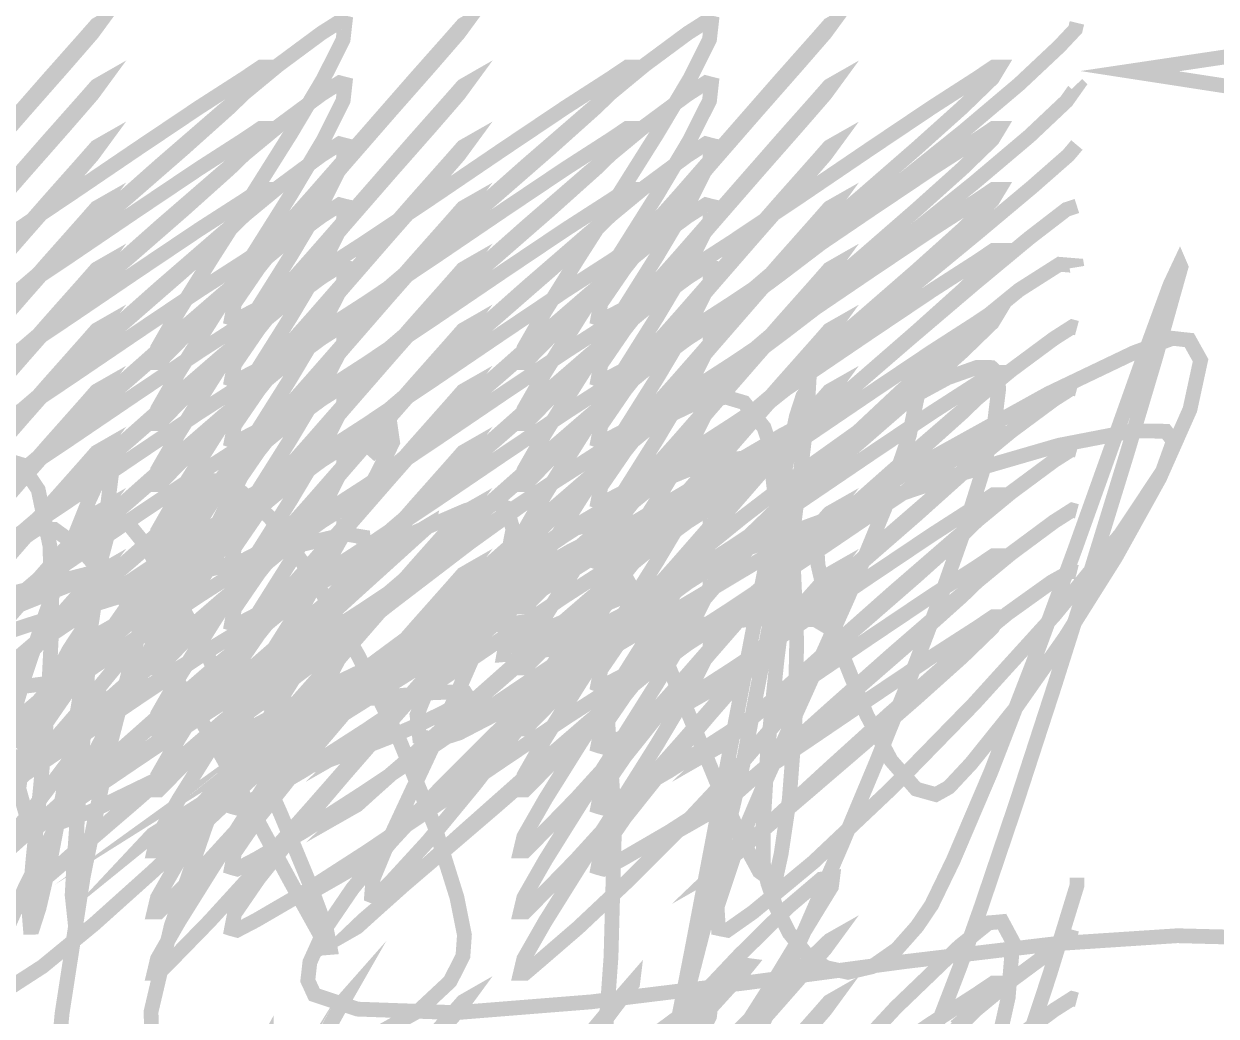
# Model space of a CAD drawing. Extents: x 0.5 to 10.7, y 0.3 to 10.6.
# Drawn here: x 2.766 to 3.887, y 1.167 to 2.1 of the extents above; entities that cross this region are included whole.
import ezdxf

# ---------------------------------------------------------------- set-up
doc = ezdxf.new("R2010")
doc.units = 0
doc.layers.get('0').update_dxf_attribs({"linetype": 'CONTINUOUS'})

msp = doc.modelspace()

# ---------------------------------------------------------------- linework, layer by layer
at = {"color": 0, "const_width": 0.013889}
for points in [[(2.74479, 1.99685), (2.78961, 2.04812), (2.8226, 2.08529), (2.83485, 2.09924), (2.83789, 2.10097), (2.83789, 2.10097), (2.83083, 2.09131), (2.80496, 2.06147), (2.76665, 2.01796), (2.72254, 1.96729)], [(2.74918, 1.8374), (2.78618, 1.8705), (2.83692, 1.91596), (2.89475, 1.96729), (2.95329, 2.01796), (3.00592, 2.06147), (3.04622, 2.09131), (3.06326, 2.10215), (3.06765, 2.10097), (3.06836, 2.10081), (3.06662, 2.08529), (3.04796, 2.04812), (3.01742, 1.99685), (2.98079, 1.93864), (2.94385, 1.88081), (2.91237, 1.83046), (2.89208, 1.79497), (2.88889, 1.78153), (2.88889, 1.78153), (2.89328, 1.78153), (2.90647, 1.79497), (2.94108, 1.83046), (2.98699, 1.88081), (3.03825, 1.93864), (3.08925, 1.99685), (3.13406, 2.04812), (3.16704, 2.08529), (3.17931, 2.09924), (3.18235, 2.10097), (3.18235, 2.10097), (3.17529, 2.09131), (3.14942, 2.06147), (3.11111, 2.01796), (3.067, 1.96729), (3.02349, 1.91596), (2.98719, 1.8705), (2.96451, 1.8374), (2.96175, 1.82329), (2.96208, 1.82319), (2.96685, 1.82194), (2.98492, 1.83137), (3.02919, 1.85715), (3.08763, 1.89486), (3.153, 1.93864), (3.21804, 1.98281), (3.27556, 2.02143), (3.31819, 2.04889), (3.33365, 2.05931), (3.33886, 2.05931), (3.33886, 2.05931), (3.33257, 2.04889), (3.30431, 2.02143), (3.26118, 1.98281), (3.2105, 1.93864), (3.15944, 1.89486), (3.11535, 1.85715), (3.08539, 1.83137), (3.07682, 1.82319), (3.07682, 1.82319), (3.07986, 1.82493), (3.09364, 1.8374), (3.13064, 1.8705), (3.18138, 1.91596), (3.23921, 1.96729), (3.29775, 2.01796), (3.35038, 2.06147), (3.39068, 2.09131), (3.40771, 2.10215), (3.41211, 2.10097), (3.41282, 2.10081), (3.41108, 2.08529), (3.39242, 2.04812), (3.36187, 1.99685), (3.32525, 1.93864), (3.28831, 1.88081), (3.25683, 1.83046), (3.23654, 1.79497), (3.23335, 1.78153), (3.23335, 1.78153), (3.23774, 1.78153), (3.25092, 1.79497), (3.28554, 1.83046), (3.33137, 1.88081), (3.38271, 1.93864), (3.43365, 1.99685), (3.47851, 2.04812), (3.5115, 2.08529), (3.52376, 2.09924), (3.52681, 2.10097), (3.52681, 2.10097), (3.51975, 2.09131), (3.49382, 2.06147), (3.45557, 2.01796), (3.41146, 1.96729), (3.36794, 1.91596), (3.33165, 1.8705), (3.30897, 1.8374), (3.30621, 1.82329), (3.30653, 1.82319), (3.31131, 1.82194), (3.32937, 1.83137), (3.37364, 1.85715), (3.43207, 1.89486), (3.49744, 1.93864), (3.5625, 1.98281), (3.62001, 2.02143), (3.66265, 2.04889), (3.67811, 2.05931), (3.68332, 2.05931), (3.68332, 2.05931), (3.67703, 2.04889), (3.64871, 2.02143), (3.60563, 1.98281), (3.5549, 1.93864), (3.5039, 1.89486), (3.45975, 1.85715), (3.42979, 1.83137), (3.42122, 1.82319), (3.42122, 1.82319), (3.42426, 1.82493), (3.43881, 1.83567), (3.4776, 1.86447), (3.53043, 1.90468), (3.59028, 1.95122), (3.6499, 1.99914), (3.70226, 2.0434), (3.74013, 2.079), (3.75504, 2.09489), (3.75651, 2.10097)], [(2.74317, 1.89486), (2.80854, 1.93864), (2.87358, 1.98281), (2.9311, 2.02143), (2.97379, 2.04889), (2.98926, 2.05931), (2.99447, 2.05931), (2.99447, 2.05931), (2.98817, 2.04889), (2.95985, 2.02143), (2.91672, 1.98281), (2.86604, 1.93864), (2.815, 1.89486), (2.77089, 1.85715), (2.74094, 1.83137), (2.73236, 1.82319), (2.73236, 1.82319), (2.7354, 1.82493)], [(2.74479, 1.93935), (2.78961, 1.99061), (2.8226, 2.02778), (2.83485, 2.04172), (2.83789, 2.04346), (2.83789, 2.04346), (2.83083, 2.03381), (2.80496, 2.00396), (2.76665, 1.96044), (2.72254, 1.90978)], [(2.74918, 1.77989), (2.78618, 1.81299), (2.83692, 1.85846), (2.89475, 1.90978), (2.95329, 1.96044), (3.00592, 2.00396), (3.04622, 2.03381), (3.06326, 2.04465), (3.06765, 2.04346), (3.06836, 2.04329), (3.06662, 2.02778), (3.04796, 1.99061), (3.01742, 1.93935), (2.98079, 1.88112), (2.94385, 1.82329), (2.91237, 1.77294), (2.89208, 1.73747), (2.88889, 1.72401), (2.88889, 1.72401), (2.89328, 1.72401), (2.90647, 1.73747), (2.94108, 1.77294), (2.98699, 1.82329), (3.03825, 1.88112), (3.08925, 1.93935), (3.13406, 1.99061), (3.16704, 2.02778), (3.17931, 2.04172), (3.18235, 2.04346), (3.18235, 2.04346), (3.17529, 2.03381), (3.14942, 2.00396), (3.11111, 1.96044), (3.067, 1.90978), (3.02349, 1.85846), (2.98719, 1.81299), (2.96451, 1.77989), (2.96175, 1.76579), (2.96208, 1.76568), (2.96685, 1.76443), (2.98492, 1.77388), (3.02919, 1.79964), (3.08763, 1.83735), (3.153, 1.88112), (3.21804, 1.92529), (3.27556, 1.96392), (3.31819, 1.99137), (3.33365, 2.00179), (3.33886, 2.00179), (3.33886, 2.00179), (3.33257, 1.99137), (3.30431, 1.96392), (3.26118, 1.92529), (3.2105, 1.88112), (3.15944, 1.83735), (3.11535, 1.79964), (3.08539, 1.77388), (3.07682, 1.76568), (3.07682, 1.76568), (3.07986, 1.76742), (3.09364, 1.77989), (3.13064, 1.81299), (3.18138, 1.85846), (3.23921, 1.90978), (3.29775, 1.96044), (3.35038, 2.00396), (3.39068, 2.03381), (3.40771, 2.04465), (3.41211, 2.04346), (3.41282, 2.04329), (3.41108, 2.02778), (3.39242, 1.99061), (3.36187, 1.93935), (3.32525, 1.88112), (3.28831, 1.82329), (3.25683, 1.77294), (3.23654, 1.73747), (3.23335, 1.72401), (3.23335, 1.72401), (3.23774, 1.72401), (3.25092, 1.73747), (3.28554, 1.77294), (3.33137, 1.82329), (3.38271, 1.88112), (3.43365, 1.93935), (3.47851, 1.99061), (3.5115, 2.02778), (3.52376, 2.04172), (3.52681, 2.04346), (3.52681, 2.04346), (3.51975, 2.03381), (3.49382, 2.00396), (3.45557, 1.96044), (3.41146, 1.90978), (3.36794, 1.85846), (3.33165, 1.81299), (3.30897, 1.77989), (3.30621, 1.76579), (3.30653, 1.76568), (3.31131, 1.76443), (3.32937, 1.77388), (3.37364, 1.79964), (3.43207, 1.83735), (3.49744, 1.88112), (3.5625, 1.92529), (3.62001, 1.96392), (3.66265, 1.99137), (3.67811, 2.00179), (3.68332, 2.00179), (3.68332, 2.00179), (3.67703, 1.99137), (3.64871, 1.96392), (3.60563, 1.92529), (3.5549, 1.88112), (3.5039, 1.83735), (3.45975, 1.79964), (3.42979, 1.77388), (3.42122, 1.76568), (3.42122, 1.76568), (3.42426, 1.76742), (3.43972, 1.77903), (3.48079, 1.80985), (3.53646, 1.85254), (3.59879, 1.90136), (3.65994, 1.95063), (3.71186, 1.99451), (3.74669, 2.0274), (3.75738, 2.04254), (3.75651, 2.04346)], [(2.74317, 1.83735), (2.80854, 1.88112), (2.87358, 1.92529), (2.9311, 1.96392), (2.97379, 1.99137), (2.98926, 2.00179), (2.99447, 2.00179), (2.99447, 2.00179), (2.98817, 1.99137), (2.95985, 1.96392), (2.91672, 1.92529), (2.86604, 1.88112), (2.815, 1.83735), (2.77089, 1.79964), (2.74094, 1.77388), (2.73236, 1.76568), (2.73236, 1.76568), (2.7354, 1.76742)], [(2.74479, 1.882), (2.78961, 1.93326), (2.8226, 1.97043), (2.83485, 1.98438), (2.83789, 1.98611), (2.83789, 1.98611), (2.83083, 1.97646), (2.80496, 1.94661), (2.76665, 1.9031), (2.72254, 1.85243)], [(2.74918, 1.72254), (2.78618, 1.75564), (2.83692, 1.80111), (2.89475, 1.85243), (2.95329, 1.9031), (3.00592, 1.94661), (3.04622, 1.97646), (3.06326, 1.98731), (3.06765, 1.98611), (3.06836, 1.98594), (3.06662, 1.97043), (3.04796, 1.93326), (3.01742, 1.882), (2.98079, 1.82379), (2.94385, 1.76594), (2.91237, 1.7156), (2.89208, 1.68013), (2.88889, 1.66667), (2.88889, 1.66667), (2.89328, 1.66667), (2.90647, 1.68013), (2.94108, 1.7156), (2.98699, 1.76594), (3.03825, 1.82379), (3.08925, 1.882), (3.13406, 1.93326), (3.16704, 1.97043), (3.17931, 1.98438), (3.18235, 1.98611), (3.18235, 1.98611), (3.17529, 1.97646), (3.14942, 1.94661), (3.11111, 1.9031), (3.067, 1.85243), (3.02349, 1.80111), (2.98719, 1.75564), (2.96451, 1.72254), (2.96175, 1.70844), (2.96208, 1.70833), (2.96685, 1.70708), (2.98492, 1.71653), (3.02919, 1.74229), (3.08763, 1.78), (3.153, 1.82379), (3.21804, 1.86794), (3.27556, 1.90657), (3.31819, 1.93403), (3.33365, 1.94444), (3.33886, 1.94444), (3.33886, 1.94444), (3.33257, 1.93403), (3.30431, 1.90657), (3.26118, 1.86794), (3.2105, 1.82379), (3.15944, 1.78), (3.11535, 1.74229), (3.08539, 1.71653), (3.07682, 1.70833), (3.07682, 1.70833), (3.07986, 1.71007), (3.09364, 1.72254), (3.13064, 1.75564), (3.18138, 1.80111), (3.23921, 1.85243), (3.29775, 1.9031), (3.35038, 1.94661), (3.39068, 1.97646), (3.40771, 1.98731), (3.41211, 1.98611), (3.41282, 1.98594), (3.41108, 1.97043), (3.39242, 1.93326), (3.36187, 1.882), (3.32525, 1.82379), (3.28831, 1.76594), (3.25683, 1.7156), (3.23654, 1.68013), (3.23335, 1.66667), (3.23335, 1.66667), (3.23774, 1.66667), (3.25092, 1.68013), (3.28554, 1.7156), (3.33137, 1.76594), (3.38271, 1.82379), (3.43365, 1.882), (3.47851, 1.93326), (3.5115, 1.97043), (3.52376, 1.98438), (3.52681, 1.98611), (3.52681, 1.98611), (3.51975, 1.97646), (3.49382, 1.94661), (3.45557, 1.9031), (3.41146, 1.85243), (3.36794, 1.80111), (3.33165, 1.75564), (3.30897, 1.72254), (3.30621, 1.70844), (3.30653, 1.70833), (3.31131, 1.70708), (3.32937, 1.71653), (3.37364, 1.74229), (3.43207, 1.78), (3.49744, 1.82379), (3.5625, 1.86794), (3.62001, 1.90657), (3.66265, 1.93403), (3.67811, 1.94444), (3.68332, 1.94444), (3.68332, 1.94444), (3.67703, 1.93403), (3.64871, 1.90657), (3.60563, 1.86794), (3.5549, 1.82379), (3.5039, 1.78), (3.45975, 1.74229), (3.42979, 1.71653), (3.42122, 1.70833), (3.42122, 1.70833), (3.42426, 1.71007), (3.43994, 1.72254), (3.48161, 1.75564), (3.53797, 1.80111), (3.60101, 1.85243), (3.66249, 1.9031), (3.71436, 1.94661), (3.74837, 1.97646), (3.75651, 1.98611), (3.75651, 1.98611)], [(2.74317, 1.78), (2.80854, 1.82379), (2.87358, 1.86794), (2.9311, 1.90657), (2.97379, 1.93403), (2.98926, 1.94444), (2.99447, 1.94444), (2.99447, 1.94444), (2.98817, 1.93403), (2.95985, 1.90657), (2.91672, 1.86794), (2.86604, 1.82379), (2.815, 1.78), (2.77089, 1.74229), (2.74094, 1.71653), (2.73236, 1.70833), (2.73236, 1.70833), (2.7354, 1.71007)], [(2.74479, 1.82465), (2.78961, 1.87592), (2.8226, 1.91308), (2.83485, 1.92703), (2.83789, 1.92876), (2.83789, 1.92876), (2.83083, 1.91911), (2.80496, 1.88926), (2.76665, 1.84576), (2.72254, 1.79508)], [(2.74918, 1.66521), (2.78618, 1.69829), (2.83692, 1.74376), (2.89475, 1.79508), (2.95329, 1.84576), (3.00592, 1.88926), (3.04622, 1.91911), (3.06326, 1.92996), (3.06765, 1.92876), (3.06836, 1.9286), (3.06662, 1.91308), (3.04796, 1.87592), (3.01742, 1.82465), (2.98079, 1.76644), (2.94385, 1.70861), (2.91237, 1.65826), (2.89208, 1.62278), (2.88889, 1.60932), (2.88889, 1.60932), (2.89328, 1.60932), (2.90647, 1.62278), (2.94108, 1.65826), (2.98699, 1.70861), (3.03825, 1.76644), (3.08925, 1.82465), (3.13406, 1.87592), (3.16704, 1.91308), (3.17931, 1.92703), (3.18235, 1.92876), (3.18235, 1.92876), (3.17529, 1.91911), (3.14942, 1.88926), (3.11111, 1.84576), (3.067, 1.79508), (3.02349, 1.74376), (2.98719, 1.69829), (2.96451, 1.66521), (2.96175, 1.6511), (2.96208, 1.65099), (2.96685, 1.64974), (2.98492, 1.65918), (3.02919, 1.68494), (3.08763, 1.72265), (3.153, 1.76644), (3.21804, 1.8106), (3.27556, 1.84924), (3.31819, 1.87668), (3.33365, 1.8871), (3.33886, 1.8871), (3.33886, 1.8871), (3.33257, 1.87668), (3.30431, 1.84924), (3.26118, 1.8106), (3.2105, 1.76644), (3.15944, 1.72265), (3.11535, 1.68494), (3.08539, 1.65918), (3.07682, 1.65099), (3.07682, 1.65099), (3.07986, 1.65272), (3.09364, 1.66521), (3.13064, 1.69829), (3.18138, 1.74376), (3.23921, 1.79508), (3.29775, 1.84576), (3.35038, 1.88926), (3.39068, 1.91911), (3.40771, 1.92996), (3.41211, 1.92876), (3.41282, 1.9286), (3.41108, 1.91308), (3.39242, 1.87592), (3.36187, 1.82465), (3.32525, 1.76644), (3.28831, 1.70861), (3.25683, 1.65826), (3.23654, 1.62278), (3.23335, 1.60932), (3.23335, 1.60932), (3.23774, 1.60932), (3.25092, 1.62278), (3.28554, 1.65826), (3.33137, 1.70861), (3.38271, 1.76644), (3.43365, 1.82465), (3.47851, 1.87592), (3.5115, 1.91308), (3.52376, 1.92703), (3.52681, 1.92876), (3.52681, 1.92876), (3.51975, 1.91911), (3.49382, 1.88926), (3.45557, 1.84576), (3.41146, 1.79508), (3.36794, 1.74376), (3.33165, 1.69829), (3.30897, 1.66521), (3.30621, 1.6511), (3.30653, 1.65099), (3.31131, 1.64974), (3.32937, 1.65918), (3.37364, 1.68494), (3.43207, 1.72265), (3.49744, 1.76644), (3.5625, 1.8106), (3.62001, 1.84924), (3.66265, 1.87668), (3.67811, 1.8871), (3.68332, 1.8871), (3.68332, 1.8871), (3.67703, 1.87668), (3.64871, 1.84924), (3.60563, 1.8106), (3.5549, 1.76644), (3.5039, 1.72265), (3.45975, 1.68494), (3.42979, 1.65918), (3.42122, 1.65099), (3.42122, 1.65099), (3.42426, 1.65272), (3.43972, 1.66612), (3.48079, 1.7015), (3.53646, 1.74972), (3.59879, 1.80354), (3.65994, 1.85562), (3.71186, 1.89876), (3.74669, 1.92557), (3.75651, 1.92876), (3.75651, 1.92876)], [(2.74317, 1.72265), (2.80854, 1.76644), (2.87358, 1.8106), (2.9311, 1.84924), (2.97379, 1.87668), (2.98926, 1.8871), (2.99447, 1.8871), (2.99447, 1.8871), (2.98817, 1.87668), (2.95985, 1.84924), (2.91672, 1.8106), (2.86604, 1.76644), (2.815, 1.72265), (2.77089, 1.68494), (2.74094, 1.65918), (2.73236, 1.65099), (2.73236, 1.65099), (2.7354, 1.65272)], [(2.74479, 1.76714), (2.78961, 1.81842), (2.8226, 1.85558), (2.83485, 1.86951), (2.83789, 1.87125), (2.83789, 1.87125), (2.83083, 1.8616), (2.80496, 1.83176), (2.76665, 1.78825), (2.72254, 1.73757)], [(2.74918, 1.60769), (2.78618, 1.64079), (2.83692, 1.68625), (2.89475, 1.73757), (2.95329, 1.78825), (3.00592, 1.83176), (3.04622, 1.8616), (3.06326, 1.87244), (3.06765, 1.87125), (3.06836, 1.8711), (3.06662, 1.85558), (3.04796, 1.81842), (3.01742, 1.76714), (2.98079, 1.70893), (2.94385, 1.6511), (2.91237, 1.60075), (2.89208, 1.56526), (2.88889, 1.55181), (2.88889, 1.55181), (2.89328, 1.55181), (2.90647, 1.56526), (2.94108, 1.60075), (2.98699, 1.6511), (3.03825, 1.70893), (3.08925, 1.76714), (3.13406, 1.81842), (3.16704, 1.85558), (3.17931, 1.86951), (3.18235, 1.87125), (3.18235, 1.87125), (3.17529, 1.8616), (3.14942, 1.83176), (3.11111, 1.78825), (3.067, 1.73757), (3.02349, 1.68625), (2.98719, 1.64079), (2.96451, 1.60769), (2.96175, 1.59358), (2.96208, 1.59347), (2.96685, 1.59224), (2.98492, 1.60167), (3.02919, 1.62744), (3.08763, 1.66515), (3.153, 1.70893), (3.21804, 1.7531), (3.27556, 1.79172), (3.31819, 1.81917), (3.33365, 1.82958), (3.33886, 1.82958), (3.33886, 1.82958), (3.33257, 1.81917), (3.30431, 1.79172), (3.26118, 1.7531), (3.2105, 1.70893), (3.15944, 1.66515), (3.11535, 1.62744), (3.08539, 1.60167), (3.07682, 1.59347), (3.07682, 1.59347), (3.07986, 1.59521), (3.09364, 1.60769), (3.13064, 1.64079), (3.18138, 1.68625), (3.23921, 1.73757), (3.29775, 1.78825), (3.35038, 1.83176), (3.39068, 1.8616), (3.40771, 1.87244), (3.41211, 1.87125), (3.41282, 1.8711), (3.41108, 1.85558), (3.39242, 1.81842), (3.36187, 1.76714), (3.32525, 1.70893), (3.28831, 1.6511), (3.25683, 1.60075), (3.23654, 1.56526), (3.23335, 1.55181), (3.23335, 1.55181), (3.23774, 1.55181), (3.25092, 1.56526), (3.28554, 1.60075), (3.33137, 1.6511), (3.38271, 1.70893), (3.43365, 1.76714), (3.47851, 1.81842), (3.5115, 1.85558), (3.52376, 1.86951), (3.52681, 1.87125), (3.52681, 1.87125), (3.51975, 1.8616), (3.49382, 1.83176), (3.45557, 1.78825), (3.41146, 1.73757), (3.36794, 1.68625), (3.33165, 1.64079), (3.30897, 1.60769), (3.30621, 1.59358), (3.30653, 1.59347), (3.31131, 1.59224), (3.32937, 1.60167), (3.37364, 1.62744), (3.43207, 1.66515), (3.49744, 1.70893), (3.5625, 1.7531), (3.62001, 1.79172), (3.66265, 1.81917), (3.67811, 1.82958), (3.68332, 1.82958), (3.68332, 1.82958), (3.67703, 1.81917), (3.64871, 1.79172), (3.60563, 1.7531), (3.5549, 1.70893), (3.5039, 1.66515), (3.45975, 1.62744), (3.42979, 1.60167), (3.42122, 1.59347), (3.42122, 1.59347), (3.42426, 1.59521), (3.43881, 1.60949), (3.4776, 1.64686), (3.53043, 1.6976), (3.59028, 1.75369), (3.6499, 1.80713), (3.70226, 1.84987), (3.74013, 1.87397), (3.75629, 1.87261), (3.75651, 1.87125)], [(3.36176, 1.0612), (3.39486, 1.23096), (3.42768, 1.40321), (3.45763, 1.55914), (3.48193, 1.68007), (3.49274, 1.7309), (3.49804, 1.74724), (3.49892, 1.75), (3.50424, 1.75743), (3.50244, 1.727), (3.49522, 1.66683), (3.48508, 1.58778), (3.47439, 1.50065), (3.46571, 1.41629), (3.46149, 1.34554), (3.46169, 1.31033), (3.46431, 1.29915), (3.46599, 1.29183), (3.47336, 1.27018), (3.48611, 1.24512), (3.50201, 1.22542), (3.52056, 1.21262), (3.54129, 1.20817), (3.56369, 1.21338), (3.58718, 1.22982), (3.60607, 1.25114), (3.61139, 1.2589), (3.6199, 1.27159), (3.64014, 1.31331), (3.67578, 1.39692), (3.71506, 1.49843), (3.75478, 1.60628), (3.79167, 1.70925), (3.82249, 1.79574), (3.84407, 1.85449), (3.85319, 1.87392), (3.85319, 1.87392), (3.85433, 1.87125), (3.84782, 1.84819), (3.83035, 1.78569), (3.80371, 1.69635), (3.771, 1.59006), (3.73519, 1.47689), (3.69933, 1.36675), (3.66644, 1.26953), (3.64665, 1.2137), (3.6396, 1.19526), (3.62896, 1.1677), (3.58724, 1.08881)], [(2.74317, 1.66515), (2.80854, 1.70893), (2.87358, 1.7531), (2.9311, 1.79172), (2.97379, 1.81917), (2.98926, 1.82958), (2.99447, 1.82958), (2.99447, 1.82958), (2.98817, 1.81917), (2.95985, 1.79172), (2.91672, 1.7531), (2.86604, 1.70893), (2.815, 1.66515), (2.77089, 1.62744), (2.74094, 1.60167), (2.73236, 1.59347), (2.73236, 1.59347), (2.7354, 1.59521)], [(2.74479, 1.70979), (2.78961, 1.76107), (2.8226, 1.79824), (2.83485, 1.81218), (2.83789, 1.81392), (2.83789, 1.81392), (2.83083, 1.80425), (2.80496, 1.77442), (2.76665, 1.7309), (2.72254, 1.68024)], [(2.74918, 1.55035), (2.78618, 1.58344), (2.83692, 1.6289), (2.89475, 1.68024), (2.95329, 1.7309), (3.00592, 1.77442), (3.04622, 1.80425), (3.06326, 1.81511), (3.06765, 1.81392), (3.06836, 1.81375), (3.06662, 1.79824), (3.04796, 1.76107), (3.01742, 1.70979), (2.98079, 1.65158), (2.94385, 1.59375), (2.91237, 1.5434), (2.89208, 1.50792), (2.88889, 1.49447), (2.88889, 1.49447), (2.89328, 1.49447), (2.90647, 1.50792), (2.94108, 1.5434), (2.98699, 1.59375), (3.03825, 1.65158), (3.08925, 1.70979), (3.13406, 1.76107), (3.16704, 1.79824), (3.17931, 1.81218), (3.18235, 1.81392), (3.18235, 1.81392), (3.17529, 1.80425), (3.14942, 1.77442), (3.11111, 1.7309), (3.067, 1.68024), (3.02349, 1.6289), (2.98719, 1.58344), (2.96451, 1.55035), (2.96175, 1.53624), (2.96208, 1.53614), (2.96685, 1.53489), (2.98492, 1.54432), (3.02919, 1.5701), (3.08763, 1.60781), (3.153, 1.65158), (3.21804, 1.69575), (3.27556, 1.73438), (3.31819, 1.76183), (3.33365, 1.77225), (3.33886, 1.77225), (3.33886, 1.77225), (3.33257, 1.76183), (3.30431, 1.73438), (3.26118, 1.69575), (3.2105, 1.65158), (3.15944, 1.60781), (3.11535, 1.5701), (3.08539, 1.54432), (3.07682, 1.53614), (3.07682, 1.53614), (3.07986, 1.53787), (3.09364, 1.55035), (3.13064, 1.58344), (3.18138, 1.6289), (3.23921, 1.68024), (3.29775, 1.7309), (3.35038, 1.77442), (3.39068, 1.80425), (3.40771, 1.81511), (3.41211, 1.81392), (3.41282, 1.81375), (3.41108, 1.79824), (3.39242, 1.76107), (3.36187, 1.70979), (3.32525, 1.65158), (3.28831, 1.59375), (3.25683, 1.5434), (3.23654, 1.50792), (3.23335, 1.49447), (3.23335, 1.49447), (3.23774, 1.49447), (3.25092, 1.50792), (3.28554, 1.5434), (3.33137, 1.59375), (3.38271, 1.65158), (3.43365, 1.70979), (3.47851, 1.76107), (3.5115, 1.79824), (3.52376, 1.81218), (3.52681, 1.81392), (3.52681, 1.81392), (3.51975, 1.80425), (3.49382, 1.77442), (3.45557, 1.7309), (3.41146, 1.68024), (3.36794, 1.6289), (3.33165, 1.58344), (3.30897, 1.55035), (3.30621, 1.53624), (3.30653, 1.53614), (3.31131, 1.53489), (3.32937, 1.54432), (3.37364, 1.5701), (3.43207, 1.60781), (3.49744, 1.65158), (3.5625, 1.69575), (3.62001, 1.73438), (3.66265, 1.76183), (3.67811, 1.77225), (3.68332, 1.77225), (3.68332, 1.77225), (3.67703, 1.76183), (3.64871, 1.73438), (3.60563, 1.69575), (3.5549, 1.65158), (3.5039, 1.60781), (3.45975, 1.5701), (3.42979, 1.54432), (3.42122, 1.53614), (3.42122, 1.53614), (3.42426, 1.53787), (3.43804, 1.55035), (3.4751, 1.58344), (3.52576, 1.6289), (3.58365, 1.68024), (3.64214, 1.7309), (3.69482, 1.77442), (3.73508, 1.80425), (3.75211, 1.81511), (3.75651, 1.81392)], [(2.74892, 1.19092), (2.78413, 1.2137), (2.83225, 1.25326), (2.88764, 1.30295), (2.94456, 1.35612), (2.99735, 1.40603), (3.04025, 1.44607), (3.06039, 1.46419), (3.06765, 1.46946), (3.07015, 1.47131), (3.07818, 1.47624), (3.07671, 1.47265), (3.06689, 1.46169), (3.05214, 1.44624), (3.03614, 1.42914), (3.02235, 1.41336), (3.01432, 1.40181), (3.01531, 1.39725), (3.01568, 1.39725), (3.01887, 1.39725), (3.0286, 1.3999), (3.05083, 1.40685), (3.07883, 1.41694), (3.10906, 1.42882), (3.13803, 1.44129), (3.16228, 1.45307), (3.17817, 1.46289), (3.18278, 1.46881), (3.18235, 1.46946), (3.18126, 1.47114), (3.17122, 1.47185), (3.14671, 1.47086), (3.11322, 1.46778), (3.07531, 1.46403), (3.03749, 1.46099), (3.00424, 1.4599), (2.98008, 1.46224), (2.97006, 1.46707), (2.96957, 1.46929), (2.96886, 1.4725), (2.97547, 1.48394), (2.99485, 1.50592), (3.02322, 1.53239), (3.05621, 1.56028), (3.08946, 1.58681), (3.11854, 1.60894), (3.13906, 1.62375), (3.14665, 1.62831), (3.14665, 1.62831), (3.14643, 1.62733), (3.13656, 1.61854), (3.11094, 1.59532), (3.07579, 1.56353), (3.03694, 1.52806), (3.00037, 1.49365), (2.97211, 1.46522), (2.95801, 1.4476), (2.96289, 1.4451), (2.96403, 1.44553), (2.97228, 1.44889), (2.99463, 1.46511), (3.04617, 1.50435), (3.11219, 1.55593), (3.18631, 1.61263), (3.2621, 1.66726), (3.33317, 1.71262), (3.39318, 1.74132), (3.42626, 1.74908), (3.43571, 1.74625), (3.44353, 1.74397), (3.46229, 1.72054), (3.47987, 1.66813), (3.48964, 1.59799), (3.49306, 1.5191), (3.49143, 1.44043), (3.48611, 1.37098), (3.47846, 1.31972), (3.47401, 1.29926), (3.46983, 1.29557), (3.46907, 1.29492), (3.4579, 1.30306), (3.44032, 1.3355), (3.41857, 1.38531), (3.3941, 1.44472), (3.36822, 1.50608), (3.3425, 1.56179), (3.31831, 1.60417), (3.3035, 1.62278), (3.2971, 1.62554), (3.29221, 1.62765), (3.27268, 1.62224), (3.24104, 1.59999), (3.20692, 1.56521), (3.17497, 1.52436), (3.14979, 1.48383), (3.13607, 1.45014), (3.13846, 1.42964), (3.15647, 1.42714), (3.16168, 1.42876), (3.17563, 1.43321), (3.21522, 1.45372), (3.29899, 1.50092), (3.40261, 1.56244), (3.51579, 1.63021), (3.62825, 1.69618), (3.7296, 1.75233), (3.80968, 1.79064), (3.84646, 1.80436), (3.85807, 1.80306), (3.86219, 1.80263), (3.87278, 1.78364), (3.86279, 1.73742), (3.83421, 1.67296), (3.79313, 1.59885), (3.74582, 1.52365), (3.6984, 1.456), (3.65696, 1.40446), (3.63618, 1.38222), (3.62776, 1.3775), (3.62381, 1.37533), (3.60536, 1.38048), (3.58182, 1.40733), (3.55897, 1.45003), (3.53863, 1.50032), (3.52268, 1.55018), (3.51307, 1.59136), (3.51156, 1.61583), (3.5191, 1.61654), (3.52013, 1.6154)], [(3.43549, 1.10438), (3.46793, 1.1747), (3.50157, 1.24995), (3.53532, 1.3278), (3.56808, 1.40608), (3.59874, 1.48247), (3.62619, 1.55474), (3.64947, 1.62061), (3.66743, 1.67779), (3.67893, 1.72401), (3.683, 1.75706), (3.68121, 1.77186), (3.6785, 1.77458), (3.67617, 1.77686), (3.66276, 1.77707), (3.63514, 1.76731), (3.5975, 1.74685), (3.55165, 1.71724), (3.4994, 1.6799), (3.44271, 1.63644), (3.38336, 1.58832), (3.32324, 1.53706), (3.26417, 1.48421), (3.20796, 1.43121), (3.15653, 1.37967), (3.11171, 1.331), (3.07536, 1.28678), (3.04932, 1.24853), (3.03537, 1.21772), (3.03342, 1.20041), (3.03554, 1.19586), (3.03956, 1.18707), (3.08014, 1.17356), (3.17312, 1.17025), (3.29992, 1.18039), (3.44569, 1.1983), (3.59592, 1.21837), (3.73579, 1.23503), (3.85075, 1.24257), (3.90853, 1.2411)], [(2.74317, 1.60781), (2.80854, 1.65158), (2.87358, 1.69575), (2.9311, 1.73438), (2.97379, 1.76183), (2.98926, 1.77225), (2.99447, 1.77225), (2.99447, 1.77225), (2.98817, 1.76183), (2.95985, 1.73438), (2.91672, 1.69575), (2.86604, 1.65158), (2.815, 1.60781), (2.77089, 1.5701), (2.74094, 1.54432), (2.73236, 1.53614), (2.73236, 1.53614), (2.7354, 1.53787)], [(2.74479, 1.6524), (2.78961, 1.70367), (2.8226, 1.74083), (2.83485, 1.75478), (2.83789, 1.75651), (2.83789, 1.75651), (2.83083, 1.74685), (2.80496, 1.71701), (2.76665, 1.6735), (2.72254, 1.62283)], [(2.74918, 1.49294), (2.78618, 1.52604), (2.83692, 1.5715), (2.89475, 1.62283), (2.95329, 1.6735), (3.00592, 1.71701), (3.04622, 1.74685), (3.06326, 1.75771), (3.06765, 1.75651), (3.06836, 1.75635), (3.06662, 1.74083), (3.04796, 1.70367), (3.01742, 1.6524), (2.98079, 1.59418), (2.94385, 1.53635), (2.91237, 1.486), (2.89208, 1.45053), (2.88889, 1.43707), (2.88889, 1.43707), (2.89328, 1.43707), (2.90647, 1.45053), (2.94108, 1.486), (2.98699, 1.53635), (3.03825, 1.59418), (3.08925, 1.6524), (3.13406, 1.70367), (3.16704, 1.74083), (3.17931, 1.75478), (3.18235, 1.75651), (3.18235, 1.75651), (3.17529, 1.74685), (3.14942, 1.71701), (3.11111, 1.6735), (3.067, 1.62283), (3.02349, 1.5715), (2.98719, 1.52604), (2.96451, 1.49294), (2.96175, 1.47885), (2.96208, 1.47874), (2.96685, 1.47749), (2.98492, 1.48693), (3.02919, 1.51269), (3.08763, 1.5504), (3.153, 1.59418), (3.21804, 1.63835), (3.27556, 1.67697), (3.31819, 1.70443), (3.33365, 1.71485), (3.33886, 1.71485), (3.33886, 1.71485), (3.33257, 1.70443), (3.30431, 1.67697), (3.26118, 1.63835), (3.2105, 1.59418), (3.15944, 1.5504), (3.11535, 1.51269), (3.08539, 1.48693), (3.07682, 1.47874), (3.07682, 1.47874), (3.07986, 1.48047), (3.09364, 1.49294), (3.13064, 1.52604), (3.18138, 1.5715), (3.23921, 1.62283), (3.29775, 1.6735), (3.35038, 1.71701), (3.39068, 1.74685), (3.40771, 1.75771), (3.41211, 1.75651), (3.41282, 1.75635), (3.41108, 1.74083), (3.39242, 1.70367), (3.36187, 1.6524), (3.32525, 1.59418), (3.28831, 1.53635), (3.25683, 1.486), (3.23654, 1.45053), (3.23335, 1.43707), (3.23335, 1.43707), (3.23774, 1.43707), (3.25092, 1.45053), (3.28554, 1.486), (3.33137, 1.53635), (3.38271, 1.59418), (3.43365, 1.6524), (3.47851, 1.70367), (3.5115, 1.74083), (3.52376, 1.75478), (3.52681, 1.75651), (3.52681, 1.75651), (3.51975, 1.74685), (3.49382, 1.71701), (3.45557, 1.6735), (3.41146, 1.62283), (3.36794, 1.5715), (3.33165, 1.52604), (3.30897, 1.49294), (3.30621, 1.47885), (3.30653, 1.47874), (3.31131, 1.47749), (3.32937, 1.48693), (3.37364, 1.51269), (3.43207, 1.5504), (3.49744, 1.59418), (3.5625, 1.63835), (3.62001, 1.67697), (3.66265, 1.70443), (3.67811, 1.71485), (3.68332, 1.71485), (3.68332, 1.71485), (3.67703, 1.70443), (3.64871, 1.67697), (3.60563, 1.63835), (3.5549, 1.59418), (3.5039, 1.5504), (3.45975, 1.51269), (3.42979, 1.48693), (3.42122, 1.47874), (3.42122, 1.47874), (3.42426, 1.48047), (3.43804, 1.49294), (3.4751, 1.52604), (3.52576, 1.5715), (3.58365, 1.62283), (3.64214, 1.6735), (3.69482, 1.71701), (3.73508, 1.74685), (3.75211, 1.75771), (3.75651, 1.75651)], [(2.74918, 1.26324), (2.78618, 1.29633), (2.83692, 1.3418), (2.89475, 1.39313), (2.95329, 1.44379), (3.00592, 1.48731), (3.04622, 1.51714), (3.06326, 1.528), (3.06765, 1.52681), (3.06836, 1.52664), (3.06662, 1.51113), (3.04796, 1.47396), (3.01742, 1.42269), (2.98079, 1.36448), (2.94385, 1.30664), (2.91237, 1.25629), (2.89208, 1.22081), (2.88889, 1.20736), (2.88889, 1.20736), (2.89328, 1.20736), (2.90647, 1.22081), (2.94108, 1.25629), (2.98699, 1.30664), (3.03825, 1.36448), (3.08925, 1.42269), (3.13406, 1.47396), (3.16704, 1.51113), (3.17931, 1.52507), (3.18235, 1.52681), (3.18235, 1.52681), (3.17529, 1.51714), (3.14942, 1.48731), (3.11111, 1.44379), (3.067, 1.39313), (3.02349, 1.3418), (2.98719, 1.29633), (2.96451, 1.26324), (2.96175, 1.24913), (2.96208, 1.24902), (2.96685, 1.24777), (2.98492, 1.25722), (3.02919, 1.28299), (3.08763, 1.32069), (3.153, 1.36448), (3.21804, 1.40864), (3.27556, 1.44726), (3.31819, 1.47472), (3.33365, 1.48514), (3.33886, 1.48514), (3.33886, 1.48514), (3.33257, 1.47472), (3.30431, 1.44726), (3.26118, 1.40864), (3.2105, 1.36448), (3.15944, 1.32069), (3.11535, 1.28299), (3.08539, 1.25722), (3.07682, 1.24902), (3.07682, 1.24902), (3.07986, 1.25076), (3.09364, 1.26324), (3.13064, 1.29633), (3.18138, 1.3418), (3.23921, 1.39313), (3.29775, 1.44379), (3.35038, 1.48731), (3.39068, 1.51714), (3.40771, 1.528), (3.41211, 1.52681), (3.41282, 1.52664), (3.41108, 1.51113), (3.39242, 1.47396), (3.36187, 1.42269), (3.32525, 1.36448), (3.28831, 1.30664), (3.25683, 1.25629), (3.23654, 1.22081), (3.23335, 1.20736), (3.23335, 1.20736), (3.23785, 1.20736), (3.25151, 1.21902), (3.2876, 1.25016), (3.33524, 1.29503), (3.38813, 1.34804), (3.44, 1.40343), (3.48465, 1.45546), (3.51563, 1.49849), (3.52713, 1.51992), (3.52681, 1.52681), (3.52664, 1.53017), (3.51079, 1.53961), (3.47043, 1.54183), (3.41471, 1.53674), (3.35265, 1.52746), (3.29308, 1.51725), (3.24511, 1.50933), (3.21772, 1.50689), (3.21875, 1.51247), (3.21983, 1.51307), (3.22949, 1.51872), (3.26042, 1.53228), (3.33485, 1.56338), (3.43158, 1.60112), (3.53901, 1.64057), (3.64556, 1.67649), (3.73958, 1.70378), (3.80957, 1.71733), (3.84006, 1.71696), (3.84392, 1.71197), (3.84722, 1.70762), (3.83697, 1.67914), (3.79758, 1.61996), (3.7354, 1.54406), (3.6601, 1.46104), (3.58138, 1.38043), (3.50885, 1.31185), (3.45221, 1.26487), (3.4279, 1.24772), (3.42122, 1.24902), (3.41949, 1.2494), (3.41818, 1.26975), (3.435, 1.3202), (3.46539, 1.3916), (3.50315, 1.47532), (3.5421, 1.56267), (3.57611, 1.64492), (3.59896, 1.71337), (3.60622, 1.74838), (3.60444, 1.75933)], [(2.7589, 1.41081), (2.76617, 1.41081), (2.78803, 1.42182), (2.83979, 1.45068), (2.90696, 1.4911), (2.9821, 1.53683), (3.05794, 1.58154), (3.12722, 1.61893), (3.18251, 1.64268), (3.20947, 1.64931), (3.21653, 1.64654), (3.22049, 1.64501), (3.22629, 1.62468), (3.21761, 1.58051), (3.19618, 1.52175), (3.16749, 1.45617), (3.13726, 1.3915), (3.11111, 1.3355), (3.09467, 1.29584), (3.09343, 1.28033), (3.09358, 1.28027), (3.09776, 1.27989), (3.11199, 1.29384), (3.14626, 1.33122), (3.19049, 1.38487), (3.23867, 1.44715), (3.28483, 1.51064), (3.32308, 1.56765), (3.34744, 1.61068), (3.35406, 1.62978), (3.35194, 1.63211), (3.34983, 1.63444), (3.32904, 1.62836), (3.28125, 1.60482), (3.21761, 1.56803), (3.14703, 1.52453), (3.07844, 1.48063), (3.021, 1.44288), (2.98356, 1.41775), (2.97515, 1.41168), (2.97515, 1.41168), (2.98118, 1.41547), (3.0051, 1.4299), (3.0689, 1.46843), (3.15474, 1.52001), (3.2506, 1.57747), (3.34463, 1.63363), (3.42492, 1.68132), (3.4796, 1.71332), (3.49681, 1.72239), (3.49681, 1.72239), (3.49306, 1.71924), (3.46647, 1.70242), (3.39589, 1.65761), (3.2985, 1.59625), (3.18799, 1.52681), (3.07785, 1.45774), (2.98178, 1.39729), (2.91325, 1.35395), (2.88743, 1.33767), (2.88596, 1.3361), (2.88596, 1.3361), (2.90597, 1.35232), (2.96306, 1.39822), (3.04611, 1.46283), (3.14393, 1.53532), (3.24556, 1.60471), (3.33974, 1.6601), (3.41547, 1.69065), (3.45503, 1.69174), (3.46164, 1.68528), (3.47021, 1.67692), (3.47558, 1.63064), (3.46685, 1.53125), (3.44239, 1.40338), (3.40918, 1.26329), (3.37418, 1.12723)], [(3.09082, 1.69336), (3.09576, 1.69889), (3.11208, 1.71408), (3.11317, 1.7066), (3.09896, 1.6774), (3.07417, 1.63276), (3.04372, 1.57904), (3.01247, 1.52262), (2.98529, 1.46983), (2.97071, 1.43804), (2.96696, 1.42708), (2.95975, 1.40625), (2.93674, 1.34413), (2.905, 1.25179), (2.88601, 1.17112), (2.88721, 1.12972)], [(2.74317, 1.5504), (2.80854, 1.59418), (2.87358, 1.63835), (2.9311, 1.67697), (2.97379, 1.70443), (2.98926, 1.71485), (2.99447, 1.71485), (2.99447, 1.71485), (2.98817, 1.70443), (2.95985, 1.67697), (2.91672, 1.63835), (2.86604, 1.59418), (2.815, 1.5504), (2.77089, 1.51269), (2.74094, 1.48693), (2.73236, 1.47874), (2.73236, 1.47874), (2.7354, 1.48047)], [(2.74479, 1.59489), (2.78961, 1.64615), (2.8226, 1.68332), (2.83485, 1.69726), (2.83789, 1.699), (2.83789, 1.699), (2.83083, 1.68935), (2.80496, 1.6595), (2.76665, 1.616), (2.72254, 1.56532)], [(2.74918, 1.43544), (2.78618, 1.46853), (2.83692, 1.514), (2.89475, 1.56532), (2.95329, 1.616), (3.00592, 1.6595), (3.04622, 1.68935), (3.06326, 1.70019), (3.06765, 1.699), (3.06836, 1.69883), (3.06662, 1.68332), (3.04796, 1.64615), (3.01742, 1.59489), (2.98079, 1.53668), (2.94385, 1.47885), (2.91237, 1.4285), (2.89208, 1.39301), (2.88889, 1.37956), (2.88889, 1.37956), (2.89328, 1.37956), (2.90647, 1.39301), (2.94108, 1.4285), (2.98699, 1.47885), (3.03825, 1.53668), (3.08925, 1.59489), (3.13406, 1.64615), (3.16704, 1.68332), (3.17931, 1.69726), (3.18235, 1.699), (3.18235, 1.699), (3.17529, 1.68935), (3.14942, 1.6595), (3.11111, 1.616), (3.067, 1.56532), (3.02349, 1.514), (2.98719, 1.46853), (2.96451, 1.43544), (2.96175, 1.42133), (2.96208, 1.42122), (2.96685, 1.41997), (2.98492, 1.42942), (3.02919, 1.45518), (3.08763, 1.49289), (3.153, 1.53668), (3.21804, 1.58083), (3.27556, 1.61947), (3.31819, 1.64692), (3.33365, 1.65733), (3.33886, 1.65733), (3.33886, 1.65733), (3.33257, 1.64692), (3.30431, 1.61947), (3.26118, 1.58083), (3.2105, 1.53668), (3.15944, 1.49289), (3.11535, 1.45518), (3.08539, 1.42942), (3.07682, 1.42122), (3.07682, 1.42122), (3.07986, 1.42296), (3.09364, 1.43544), (3.13064, 1.46853), (3.18138, 1.514), (3.23921, 1.56532), (3.29775, 1.616), (3.35038, 1.6595), (3.39068, 1.68935), (3.40771, 1.70019), (3.41211, 1.699), (3.41282, 1.69883), (3.41108, 1.68332), (3.39242, 1.64615), (3.36187, 1.59489), (3.32525, 1.53668), (3.28831, 1.47885), (3.25683, 1.4285), (3.23654, 1.39301), (3.23335, 1.37956), (3.23335, 1.37956), (3.23774, 1.37956), (3.25092, 1.39301), (3.28554, 1.4285), (3.33137, 1.47885), (3.38271, 1.53668), (3.43365, 1.59489), (3.47851, 1.64615), (3.5115, 1.68332), (3.52376, 1.69726), (3.52681, 1.699), (3.52681, 1.699), (3.51975, 1.68935), (3.49382, 1.6595), (3.45557, 1.616), (3.41146, 1.56532), (3.36794, 1.514), (3.33165, 1.46853), (3.30897, 1.43544), (3.30621, 1.42133), (3.30653, 1.42122), (3.31131, 1.41997), (3.32937, 1.42942), (3.37364, 1.45518), (3.43207, 1.49289), (3.49744, 1.53668), (3.5625, 1.58083), (3.62001, 1.61947), (3.66265, 1.64692), (3.67811, 1.65733), (3.68332, 1.65733), (3.68332, 1.65733), (3.67703, 1.64692), (3.64871, 1.61947), (3.60563, 1.58083), (3.5549, 1.53668), (3.5039, 1.49289), (3.45975, 1.45518), (3.42979, 1.42942), (3.42122, 1.42122), (3.42122, 1.42122), (3.42426, 1.42296), (3.43804, 1.43544), (3.4751, 1.46853), (3.52576, 1.514), (3.58365, 1.56532), (3.64214, 1.616), (3.69482, 1.6595), (3.73508, 1.68935), (3.75211, 1.70019), (3.75651, 1.699)], [(2.73828, 1.37147), (2.80149, 1.46322), (2.86442, 1.55317), (2.92014, 1.63058), (2.96164, 1.68485), (2.97678, 1.70529), (2.98182, 1.70529), (2.98182, 1.70529), (2.97597, 1.68485), (2.94889, 1.63058), (2.9075, 1.55317), (2.85889, 1.46322), (2.81, 1.37147), (2.76796, 1.28852), (2.73975, 1.22504)], [(2.75711, 1.68778), (2.76411, 1.68565), (2.77994, 1.662), (2.79096, 1.60915), (2.79303, 1.53868), (2.78907, 1.4599), (2.78213, 1.38232), (2.77518, 1.31532), (2.77106, 1.26823), (2.77251, 1.25054), (2.77289, 1.25054), (2.7749, 1.2506), (2.78071, 1.26861), (2.79183, 1.31619), (2.80479, 1.38384), (2.81825, 1.46203), (2.83074, 1.54118), (2.84093, 1.61182), (2.84733, 1.6645), (2.84978, 1.68414), (2.84864, 1.68956), (2.84864, 1.68956), (2.84196, 1.68289), (2.82753, 1.65158), (2.80832, 1.60346), (2.78728, 1.54617), (2.76747, 1.48757), (2.75179, 1.43539)], [(2.7475, 1.38021), (2.76025, 1.39035), (2.78836, 1.41906), (2.82454, 1.46089), (2.86447, 1.50965), (2.90354, 1.55892), (2.93722, 1.60249), (2.9611, 1.634), (2.97011, 1.64589), (2.97071, 1.64708), (2.97071, 1.64708), (2.96056, 1.6384), (2.93278, 1.61231), (2.89387, 1.57454), (2.85032, 1.53082), (2.80849, 1.48693), (2.77501, 1.44846), (2.75629, 1.42117)], [(3.09608, 1.14893), (3.13753, 1.17193), (3.16721, 1.19965), (3.17925, 1.22353), (3.17985, 1.23166), (3.18067, 1.24327), (3.17356, 1.27875), (3.1525, 1.34603), (3.1205, 1.42438), (3.08143, 1.50483), (3.03922, 1.57844), (2.99767, 1.63613), (2.96061, 1.66889), (2.93599, 1.67144), (2.93197, 1.66775), (2.92279, 1.65944), (2.90614, 1.62256), (2.87728, 1.53765), (2.84831, 1.4254), (2.82232, 1.2985), (2.80236, 1.16932), (2.79144, 1.05051)], [(2.74317, 1.49289), (2.80854, 1.53668), (2.87358, 1.58083), (2.9311, 1.61947), (2.97379, 1.64692), (2.98926, 1.65733), (2.99447, 1.65733), (2.99447, 1.65733), (2.98817, 1.64692), (2.95985, 1.61947), (2.91672, 1.58083), (2.86604, 1.53668), (2.815, 1.49289), (2.77089, 1.45518), (2.74094, 1.42942), (2.73236, 1.42122), (2.73236, 1.42122), (2.7354, 1.42296)], [(2.74479, 1.53754), (2.78961, 1.58882), (2.8226, 1.62597), (2.83485, 1.63992), (2.83789, 1.64165), (2.83789, 1.64165), (2.83083, 1.632), (2.80496, 1.60215), (2.76665, 1.55865), (2.72254, 1.50797)], [(2.74918, 1.37809), (2.78618, 1.41118), (2.83692, 1.45665), (2.89475, 1.50797), (2.95329, 1.55865), (3.00592, 1.60215), (3.04622, 1.632), (3.06326, 1.64285), (3.06765, 1.64165), (3.06836, 1.6415), (3.06662, 1.62597), (3.04796, 1.58882), (3.01742, 1.53754), (2.98079, 1.47933), (2.94385, 1.4215), (2.91237, 1.37115), (2.89208, 1.33567), (2.88889, 1.32221), (2.88889, 1.32221), (2.89328, 1.32221), (2.90647, 1.33567), (2.94108, 1.37115), (2.98699, 1.4215), (3.03825, 1.47933), (3.08925, 1.53754), (3.13406, 1.58882), (3.16704, 1.62597), (3.17931, 1.63992), (3.18235, 1.64165), (3.18235, 1.64165), (3.17529, 1.632), (3.14942, 1.60215), (3.11111, 1.55865), (3.067, 1.50797), (3.02349, 1.45665), (2.98719, 1.41118), (2.96451, 1.37809), (2.96175, 1.36399), (2.96208, 1.36388), (2.96685, 1.36263), (2.98492, 1.37207), (3.02919, 1.39785), (3.08763, 1.43554), (3.153, 1.47933), (3.21804, 1.52349), (3.27556, 1.56213), (3.31819, 1.58957), (3.33365, 1.59999), (3.33886, 1.59999), (3.33886, 1.59999), (3.33257, 1.58957), (3.30431, 1.56213), (3.26118, 1.52349), (3.2105, 1.47933), (3.15944, 1.43554), (3.11535, 1.39785), (3.08539, 1.37207), (3.07682, 1.36388), (3.07682, 1.36388), (3.07986, 1.36561), (3.09364, 1.37809), (3.13064, 1.41118), (3.18138, 1.45665), (3.23921, 1.50797), (3.29775, 1.55865), (3.35038, 1.60215), (3.39068, 1.632), (3.40771, 1.64285), (3.41211, 1.64165), (3.41282, 1.6415), (3.41108, 1.62597), (3.39242, 1.58882), (3.36187, 1.53754), (3.32525, 1.47933), (3.28831, 1.4215), (3.25683, 1.37115), (3.23654, 1.33567), (3.23335, 1.32221), (3.23335, 1.32221), (3.23774, 1.32221), (3.25092, 1.33567), (3.28554, 1.37115), (3.33137, 1.4215), (3.38271, 1.47933), (3.43365, 1.53754), (3.47851, 1.58882), (3.5115, 1.62597), (3.52376, 1.63992), (3.52681, 1.64165), (3.52681, 1.64165), (3.51975, 1.632), (3.49382, 1.60215), (3.45557, 1.55865), (3.41146, 1.50797), (3.36794, 1.45665), (3.33165, 1.41118), (3.30897, 1.37809), (3.30621, 1.36399), (3.30653, 1.36388), (3.31131, 1.36263), (3.32937, 1.37207), (3.37364, 1.39785), (3.43207, 1.43554), (3.49744, 1.47933), (3.5625, 1.52349), (3.62001, 1.56213), (3.66265, 1.58957), (3.67811, 1.59999), (3.68332, 1.59999), (3.68332, 1.59999), (3.67703, 1.58957), (3.64871, 1.56213), (3.60563, 1.52349), (3.5549, 1.47933), (3.5039, 1.43554), (3.45975, 1.39785), (3.42979, 1.37207), (3.42122, 1.36388), (3.42122, 1.36388), (3.42426, 1.36561), (3.43804, 1.37809), (3.4751, 1.41118), (3.52576, 1.45665), (3.58365, 1.50797), (3.64214, 1.55865), (3.69482, 1.60215), (3.73508, 1.632), (3.75211, 1.64285), (3.75651, 1.64165)], [(2.75575, 1.60943), (2.77914, 1.62528), (2.78678, 1.625), (2.79497, 1.62478), (2.81907, 1.60736), (2.85818, 1.56239), (2.90082, 1.49918), (2.94385, 1.42697), (2.98394, 1.35493), (3.01785, 1.29226), (3.04243, 1.24805), (3.05176, 1.23134), (3.05431, 1.23155), (3.05431, 1.23155), (3.05089, 1.24881), (3.03429, 1.29357), (3.00808, 1.35677), (2.97586, 1.42936), (2.94114, 1.50222), (2.90761, 1.56629), (2.87879, 1.61247), (2.8641, 1.63064), (2.85835, 1.63167), (2.85562, 1.63217), (2.845, 1.61908), (2.83485, 1.58122), (2.82747, 1.52621), (2.82221, 1.46197), (2.81862, 1.39671), (2.81614, 1.33832), (2.81429, 1.29503), (2.81375, 1.27881), (2.8125, 1.27474), (2.8125, 1.27474), (2.81185, 1.28082), (2.81332, 1.30691), (2.81614, 1.34684), (2.81972, 1.39432), (2.82329, 1.44308), (2.82628, 1.48703), (2.82801, 1.51981), (2.82872, 1.53207), (2.82781, 1.53515), (2.82781, 1.53515), (2.82178, 1.53088), (2.80914, 1.51167), (2.79329, 1.48242), (2.77778, 1.44775), (2.76606, 1.41233), (2.76172, 1.38091), (2.76812, 1.35824), (2.78364, 1.34912), (2.7889, 1.3489), (2.79889, 1.34858), (2.82932, 1.35943), (2.88846, 1.38802), (2.96024, 1.42725), (3.03842, 1.46946), (3.11686, 1.50722), (3.18946, 1.53287), (3.25, 1.5389), (3.28537, 1.5261), (3.29237, 1.51779), (3.30236, 1.50586), (3.31461, 1.45497), (3.32194, 1.35129), (3.31847, 1.22255), (3.30849, 1.08447)], [(2.60943, 1.48118), (2.76964, 1.5344), (2.91351, 1.57943), (3.02387, 1.60954), (3.06956, 1.62022), (3.08376, 1.61778), (3.08544, 1.61751), (3.08751, 1.59804), (3.04904, 1.55399), (2.98042, 1.49397), (2.89372, 1.42632), (2.80111, 1.35938), (2.71463, 1.30138)], [(2.74317, 1.43554), (2.80854, 1.47933), (2.87358, 1.52349), (2.9311, 1.56213), (2.97379, 1.58957), (2.98926, 1.59999), (2.99447, 1.59999), (2.99447, 1.59999), (2.98817, 1.58957), (2.95985, 1.56213), (2.91672, 1.52349), (2.86604, 1.47933), (2.815, 1.43554), (2.77089, 1.39785), (2.74094, 1.37207), (2.73236, 1.36388), (2.73236, 1.36388), (2.7354, 1.36561)], [(2.74479, 1.48019), (2.78961, 1.53147), (2.8226, 1.56863), (2.83485, 1.58257), (2.83789, 1.58431), (2.83789, 1.58431), (2.83083, 1.57465), (2.80496, 1.54482), (2.76665, 1.50131), (2.72254, 1.45063)], [(2.74918, 1.32075), (2.78618, 1.35384), (2.83692, 1.39931), (2.89475, 1.45063), (2.95329, 1.50131), (3.00592, 1.54482), (3.04622, 1.57465), (3.06326, 1.5855), (3.06765, 1.58431), (3.06836, 1.58415), (3.06662, 1.56863), (3.04796, 1.53147), (3.01742, 1.48019), (2.98079, 1.42199), (2.94385, 1.36415), (2.91237, 1.3138), (2.89208, 1.27832), (2.88889, 1.26487), (2.88889, 1.26487), (2.89328, 1.26487), (2.90647, 1.27832), (2.94108, 1.3138), (2.98699, 1.36415), (3.03825, 1.42199), (3.08925, 1.48019), (3.13406, 1.53147), (3.16704, 1.56863), (3.17931, 1.58257), (3.18235, 1.58431), (3.18235, 1.58431), (3.17529, 1.57465), (3.14942, 1.54482), (3.11111, 1.50131), (3.067, 1.45063), (3.02349, 1.39931), (2.98719, 1.35384), (2.96451, 1.32075), (2.96175, 1.30664), (2.96208, 1.30653), (2.96685, 1.30528), (2.98492, 1.31473), (3.02919, 1.34049), (3.08763, 1.3782), (3.153, 1.42199), (3.21804, 1.46615), (3.27556, 1.50478), (3.31819, 1.53222), (3.33365, 1.54264), (3.33886, 1.54264), (3.33886, 1.54264), (3.33257, 1.53222), (3.30431, 1.50478), (3.26118, 1.46615), (3.2105, 1.42199), (3.15944, 1.3782), (3.11535, 1.34049), (3.08539, 1.31473), (3.07682, 1.30653), (3.07682, 1.30653), (3.07986, 1.30827), (3.09364, 1.32075), (3.13064, 1.35384), (3.18138, 1.39931), (3.23921, 1.45063), (3.29775, 1.50131), (3.35038, 1.54482), (3.39068, 1.57465), (3.40771, 1.5855), (3.41211, 1.58431), (3.41282, 1.58415), (3.41108, 1.56863), (3.39242, 1.53147), (3.36187, 1.48019), (3.32525, 1.42199), (3.28831, 1.36415), (3.25683, 1.3138), (3.23654, 1.27832), (3.23335, 1.26487), (3.23335, 1.26487), (3.23774, 1.26487), (3.25092, 1.27832), (3.28554, 1.3138), (3.33137, 1.36415), (3.38271, 1.42199), (3.43365, 1.48019), (3.47851, 1.53147), (3.5115, 1.56863), (3.52376, 1.58257), (3.52681, 1.58431), (3.52681, 1.58431), (3.51975, 1.57465), (3.49382, 1.54482), (3.45557, 1.50131), (3.41146, 1.45063), (3.36794, 1.39931), (3.33165, 1.35384), (3.30897, 1.32075), (3.30621, 1.30664), (3.30653, 1.30653), (3.31131, 1.30528), (3.32937, 1.31473), (3.37364, 1.34049), (3.43207, 1.3782), (3.49744, 1.42199), (3.5625, 1.46615), (3.62001, 1.50478), (3.66265, 1.53222), (3.67811, 1.54264), (3.68332, 1.54264), (3.68332, 1.54264), (3.67703, 1.53222), (3.64871, 1.50478), (3.60563, 1.46615), (3.5549, 1.42199), (3.5039, 1.3782), (3.45975, 1.34049), (3.42979, 1.31473), (3.42122, 1.30653), (3.42122, 1.30653), (3.42426, 1.30827), (3.43772, 1.32086), (3.4739, 1.35411), (3.5236, 1.39979), (3.58051, 1.45133), (3.63851, 1.50211), (3.69129, 1.54557), (3.73269, 1.57519), (3.75146, 1.58561), (3.75651, 1.58431)], [(2.73253, 1.55871), (2.80029, 1.57611), (2.82563, 1.58262), (2.82958, 1.58236), (2.82958, 1.58236), (2.81158, 1.57335), (2.75439, 1.55035)], [(2.74317, 1.3782), (2.80854, 1.42199), (2.87358, 1.46615), (2.9311, 1.50478), (2.97379, 1.53222), (2.98926, 1.54264), (2.99447, 1.54264), (2.99447, 1.54264), (2.98817, 1.53222), (2.95985, 1.50478), (2.91672, 1.46615), (2.86604, 1.42199), (2.815, 1.3782), (2.77089, 1.34049), (2.74094, 1.31473), (2.73236, 1.30653), (2.73236, 1.30653), (2.7354, 1.30827)], [(2.74479, 1.42269), (2.78961, 1.47396), (2.8226, 1.51113), (2.83485, 1.52507), (2.83789, 1.52681), (2.83789, 1.52681), (2.83083, 1.51714), (2.80496, 1.48731), (2.76665, 1.44379), (2.72254, 1.39313)], [(2.74317, 1.32069), (2.80854, 1.36448), (2.87358, 1.40864), (2.9311, 1.44726), (2.97379, 1.47472), (2.98926, 1.48514), (2.99447, 1.48514), (2.99447, 1.48514), (2.98817, 1.47472), (2.95985, 1.44726), (2.91672, 1.40864), (2.86604, 1.36448), (2.815, 1.32069), (2.77089, 1.28299), (2.74094, 1.25722), (2.73236, 1.24902), (2.73236, 1.24902), (2.7354, 1.25076)], [(2.73589, 1.47319), (2.78444, 1.47933), (2.82047, 1.47889), (2.83643, 1.47304), (2.83789, 1.46946), (2.83985, 1.46468), (2.83203, 1.44467), (2.80681, 1.40403), (2.76887, 1.354), (2.72472, 1.30116)], [(3.33285, 1.10856), (3.38644, 1.16829), (3.43924, 1.22418), (3.48465, 1.2691), (3.516, 1.29579), (3.52681, 1.2972), (3.52681, 1.2972), (3.52572, 1.28857), (3.51069, 1.26405), (3.47119, 1.199), (3.41661, 1.11323)], [(3.70432, 1.12565), (3.73096, 1.20622), (3.74957, 1.26693), (3.75657, 1.28966), (3.75651, 1.2972)], [(3.43272, 1.14789), (3.47803, 1.19352), (3.51133, 1.22607), (3.52376, 1.23812), (3.52681, 1.23985), (3.52681, 1.23985), (3.51975, 1.2302), (3.49382, 1.20036), (3.45557, 1.15685)], [(3.51187, 1.09473), (3.58615, 1.17497), (3.646, 1.23248), (3.67356, 1.25472), (3.68332, 1.25553), (3.68614, 1.25581), (3.69629, 1.23687), (3.69189, 1.18441), (3.67507, 1.10943)], [(3.64214, 1.15685), (3.69482, 1.20036), (3.73508, 1.2302), (3.75211, 1.24105), (3.75651, 1.23985)], [(3.04829, 1.14757), (3.06272, 1.17372), (3.06765, 1.18235), (3.06765, 1.18235), (3.06554, 1.17996), (3.04639, 1.14903)], [(3.37418, 1.13292), (3.42269, 1.18636), (3.44174, 1.2073), (3.44764, 1.21457), (3.44764, 1.21457), (3.44558, 1.21484), (3.42339, 1.19407), (3.38764, 1.15842)], [(3.28088, 1.12044), (3.32286, 1.17632), (3.33876, 1.19737), (3.33886, 1.19819), (3.33886, 1.19819), (3.32264, 1.17952), (3.27979, 1.12782)], [(3.13406, 1.1295), (3.16704, 1.16667), (3.17931, 1.18061), (3.18235, 1.18235), (3.18235, 1.18235), (3.17529, 1.17269), (3.14942, 1.14285)], [(3.47851, 1.1295), (3.5115, 1.16667), (3.52376, 1.18061), (3.52681, 1.18235), (3.52681, 1.18235), (3.51975, 1.17269), (3.49382, 1.14285)], [(3.5625, 1.12169), (3.62001, 1.16032), (3.66265, 1.18777), (3.67811, 1.19819), (3.68332, 1.19819), (3.68332, 1.19819), (3.67703, 1.18777), (3.64871, 1.16032), (3.60563, 1.12169)], [(3.35038, 1.14285), (3.39068, 1.17269), (3.40771, 1.18354), (3.41211, 1.18235), (3.41282, 1.18218), (3.41108, 1.16667), (3.39242, 1.1295)], [(3.69482, 1.14285), (3.73508, 1.17269), (3.75211, 1.18354), (3.75651, 1.18235)], [(2.98508, 1.12353), (2.99447, 1.14068), (2.99447, 1.14068), (2.99447, 1.13927)]]:
    msp.add_lwpolyline(points, dxfattribs=at)
msp.add_lwpolyline([(3.80599, 2.05556), (4.41211, 1.96208), (4.41211, 1.61763), (3.97917, 2.08137), (3.80599, 2.05556)], close=True, dxfattribs=at)

doc.saveas('drawing.dxf')
